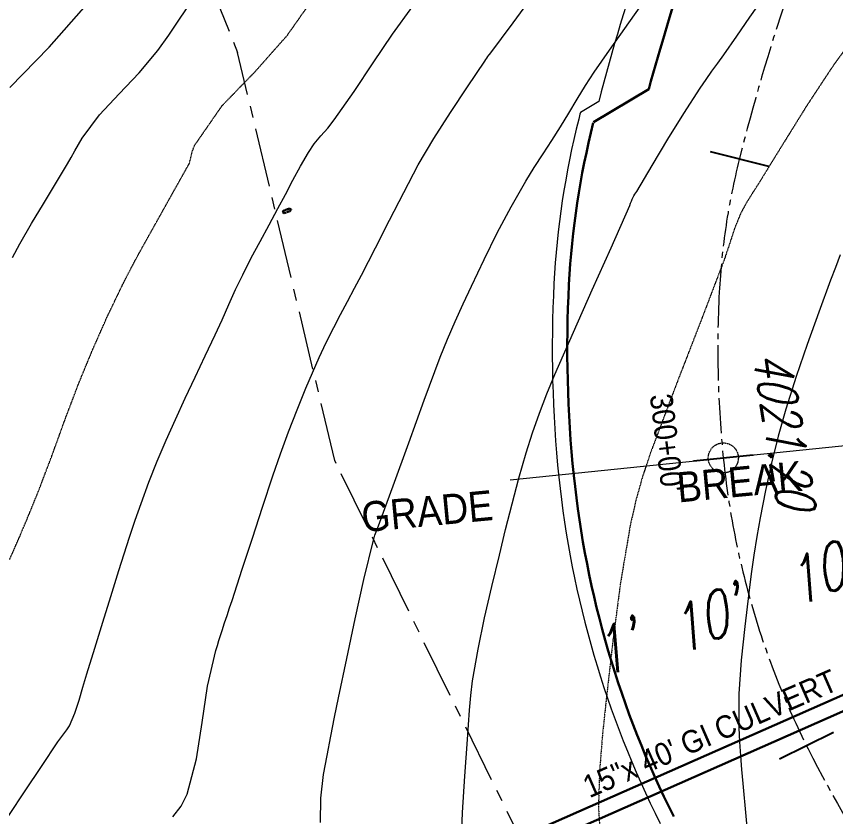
# Model space of a CAD drawing. Header units: inches. Extents: x 2775 to 17527, y 515 to 14737.
# Drawn here: x 5773 to 6426, y 4389 to 5027 of the extents above; entities that cross this region are included whole.
import ezdxf

# ---------------------------------------------------------------- set-up
doc = ezdxf.new("R2010")
doc.units = ezdxf.units.IN
doc.header["$LTSCALE"] = 0.5
doc.header["$MEASUREMENT"] = 0
for name, pattern in [('CENTER', [2, 1.25, -0.25, 0.25, -0.25]), ('CENTER2', [1.125, 0.75, -0.125, 0.125, -0.125]), ('HIDDEN', [0.375, 0.25, -0.125])]:
    doc.linetypes.add(name, pattern=pattern)
for name, color, linetype, lineweight in [('ARCHENT RD', 3, 'CENTER', 20), ('D-CL', 5, 'CENTER2', 9), ('Object', 4, 'CONTINUOUS', 30), ('ROOFLINE', 6, 'HIDDEN', 30), ('VX-TOPO-MAJR', 1, 'HIDDEN', 20), ('VX-TOPO-MINR', 7, 'CONTINUOUS', 5)]:
    doc.layers.add(name, color=color, linetype=linetype, lineweight=lineweight)
for name, color, linetype in [('CT-ROAD-ANNO', 52, 'CONTINUOUS'), ('D-SCRATCH', 4, 'CONTINUOUS'), ('TEXT', 7, 'CONTINUOUS')]:
    doc.layers.add(name, color=color, linetype=linetype)
doc.styles.add('EXIST', font='romans.shx', dxfattribs={"width": 0.75, "oblique": 20, "height": 12})
doc.styles.add('SPHAND', font='SPHAND', dxfattribs={"bigfont": 'SPHAND'})

# ---------------------------------------------------------------- blocks, each defined once
blk = doc.blocks.new('Tick')
at = {"layer": 'D-SCRATCH'}
blk.add_line((0, -2), (0, 2), dxfattribs=at)

msp = doc.modelspace()

# ---------------------------------------------------------------- linework, layer by layer
at = {"layer": 'ARCHENT RD', "color": 4, "lineweight": 20, "ltscale": 75}
for p, q in [((5784.7908, 5406.0673), (5949.3498, 4997.7918)), ((6026.7836, 4672.4309), (5949.3498, 4997.7918)), ((6184.9603, 4350.5165), (6026.7836, 4672.4309))]:
    msp.add_line(p, q, dxfattribs=at)
at = {"layer": 'ARCHENT RD', "color": 4, "linetype": 'Continuous', "lineweight": 9, "ltscale": 150}
msp.add_line((6166.6319, 4657.2272), (6506.5737, 4691.9421), dxfattribs=at)
at = {"layer": 'ARCHENT RD'}
msp.add_circle((6336.6028, 4674.5846), 11.9995, dxfattribs=at)
at = {"layer": 'CT-ROAD-ANNO', "color": 6, "linetype": 'Continuous', "lineweight": 30, "ltscale": 75}
for p, q in [((6501.8849, 4516.3944), (6107.9406, 4342.6117)), ((6506.9727, 4505.5231), (6112.7839, 4331.6325))]:
    msp.add_line(p, q, dxfattribs=at)
at = {"layer": 'D-CL', "color": 7, "linetype": 'Continuous', "lineweight": 30, "ltscale": 50}
msp.add_line((6277.1999, 4968.7255), (6233.0682, 4942.3552), dxfattribs=at)
at = {"layer": 'D-CL', "color": 7, "linetype": 'Continuous', "lineweight": 30}
for points in [[(6307.775, 5069.6001, 0.01405858), (6277.1999, 4968.7255, 0.04860432)], [(6232.9388, 4941.8413, 0.04860432), (6213.5414, 4812.9578, 0.03884362), (6217.4134, 4660.5421, 0.04549145), (6244.8696, 4520.7703, 0.04560779), (6297.0882, 4388.5137, 0.01470732)]]:
    msp.add_lwpolyline(points, format="xyb", dxfattribs=at)
at = {"layer": 'D-CL', "ltscale": 75}
msp.add_lwpolyline([(6387.4468, 5042.9841, 0.01897712), (6349.3111, 4912.5583, 0.04860432), (6333.3777, 4806.6907, 0.03884362), (6336.7768, 4672.8858, 0.04549145), (6360.0329, 4554.4962, 0.04560779), (6404.2286, 4442.5594, 0.03377167), (6471.3336, 4329.2562, 0.04082939), (6540.1836, 4244.7812, 0.02123933), (6646.285, 4143.3557, 0.03334345), (6720.554, 4086.4571, 0.00758032), (6824.1105, 4019.8008, 0.00798766)], format="xyb", dxfattribs=at)
at = {"layer": 'Object', "color": 7, "linetype": 'Continuous', "lineweight": 20, "ltscale": 50}
msp.add_line((6237.3063, 4958.8667), (6222.6539, 4950.1114), dxfattribs=at)
at = {"layer": 'Object', "color": 7, "lineweight": 20}
for points in [[(6273.63, 5081.007, 0.01667671), (6237.3063, 4958.8667, 0.04860432)], [(6222.6539, 4950.1114, 0.00071644), (6221.3016, 4944.7696, 0.04860432), (6201.5578, 4813.5846, 0.03884362), (6205.477, 4659.3078, 0.04549145), (6233.3533, 4517.3977, 0.04560779), (6286.3741, 4383.1092, 0.04560779)]]:
    msp.add_lwpolyline(points, format="xyb", dxfattribs=at)
at = {"layer": 'ROOFLINE', "linetype": 'HIDDEN', "ltscale": 5}
for p, q in [((5990.8668, 4873.415), (5985.7926, 4871.7509)), ((5992.1274, 4872.7761), (5990.8668, 4873.415)), ((5985.7926, 4871.7509), (5985.1499, 4870.4828)), ((5985.1499, 4870.4828), (5986.4221, 4869.8551)), ((5986.4221, 4869.8551), (5991.4862, 4871.5135)), ((5991.4862, 4871.5135), (5992.1274, 4872.7761))]:
    msp.add_line(p, q, dxfattribs=at)
at = {"layer": 'VX-TOPO-MAJR', "flags": 128}
msp.add_lwpolyline([(7460.4099, 6238.687), (7443.5926, 6198.8232), (7416.2379, 6136.0865), (7401.5775, 6106.3569), (7385.1678, 6077.5421), (7367.4829, 6049.3972), (7350.2678, 6023.7247), (7332.3303, 5998.6454), (7313.5207, 5974.1991), (7284.3253, 5938.8854), (7254.6408, 5904.0146), (7225.402, 5868.8072), (7218.8281, 5859.9799), (7212.4038, 5851.0283), (7205.3944, 5842.5728), (7168.3137, 5803.3978), (7131.1654, 5764.2907), (7094.0465, 5725.1558), (7091.2029, 5722.1506), (7088.3593, 5719.1454), (7085.516, 5716.1398), (7059.5095, 5688.6222), (7033.5182, 5661.0901), (7007.5312, 5633.5539), (6993.2046, 5618.2975), (6978.9359, 5602.9868), (6964.6963, 5587.6495), (6962.3406, 5585.0212), (6960.0211, 5582.36), (6957.657, 5579.7389), (6914.3384, 5534.1647), (6870.4765, 5489.1202), (6826.242, 5444.4347), (6816.2213, 5434.407), (6806.1718, 5424.4098), (6796.1057, 5414.43), (6758.677, 5378.4385), (6720.9303, 5342.7694), (6684.0048, 5306.2543), (6667.1505, 5287.6947), (6650.9431, 5268.5516), (6634.5747, 5249.5595), (6606.8044, 5219.2079), (6578.8085, 5189.0459), (6551.2403, 5158.4735), (6535.2134, 5139.5291), (6519.8102, 5120.0806), (6504.9773, 5100.1901), (6484.5662, 5071.5928), (6464.3596, 5042.8617), (6444.0179, 5014.2334), (6436.9876, 5004.7135), (6429.8963, 4995.2357), (6422.9978, 4985.6145), (6403.028, 4955.2864), (6383.8688, 4924.4426), (6364.8181, 4893.5121), (6359.8001, 4885.6834), (6354.8688, 4877.8063), (6350.4434, 4869.622), (6345.5403, 4857.4924), (6341.5072, 4845.048), (6337.3411, 4832.6579), (6317.8543, 4781.5865), (6298.0997, 4730.5909), (6278.8103, 4679.3586), (6272.3101, 4660.0692), (6266.8204, 4640.4773), (6262.3649, 4620.5799), (6254.6407, 4575.1133), (6248.6449, 4529.4918), (6243.4352, 4483.6448), (6240.3142, 4454.4009), (6237.9492, 4425.168), (6237.0478, 4395.9517), (6239.4656, 4355.6535), (6245.2973, 4315.4857), (6252.6842, 4275.493), (6258.9348, 4243.742), (6266.2371, 4212.2761), (6275.4988, 4181.1788), (6297.0715, 4124.6437), (6321.7684, 4069.7162), (6348.5762, 4015.5352), (6356.7007, 3999.7553), (6365.2793, 3984.297), (6374.8309, 3969.4012), (6395.3883, 3942.5141), (6416.8774, 3916.429), (6437.5305, 3889.7329), (6461.0719, 3855.8819), (6484.3757, 3821.8433), (6508.383, 3788.3139), (6517.897, 3775.6197), (6527.4454, 3762.951), (6537.0125, 3750.2952), (6563.8602, 3714.9205), (6570.0577, 3706.8129)], dxfattribs=at)
at = {"layer": 'VX-TOPO-MAJR'}
msp.add_lwpolyline([(5767.4878, 4593.4518), (5775.4286, 4611.4713), (5783.0555, 4629.6238), (5790.4707, 4647.8652), (5801.3755, 4676.5551), (5811.8091, 4705.4252), (5822.6974, 4734.1317), (5833.6436, 4760.6651), (5845.2447, 4786.9099), (5857.6804, 4812.7828), (5862.5832, 4822.3863), (5867.6062, 4831.9189), (5872.7705, 4841.3758), (5885.1879, 4863.628), (5897.6379, 4885.8599), (5910.1012, 4908.0833), (5910.3447, 4908.5122), (5910.5898, 4908.9402), (5910.8328, 4909.37), (5910.8621, 4909.4312), (5910.8853, 4909.4952), (5910.9045, 4909.5606), (5910.98, 4909.8618), (5911.0485, 4910.1644), (5911.1199, 4910.4666), (5912.2048, 4915.0372), (5913.4163, 4919.5694), (5915.1412, 4923.9651), (5936.9326, 4955.4259), (5963.6878, 4983.0631), (5989.0535, 5011.7131), (6011.1734, 5043.206)], dxfattribs=at)
at = {"layer": 'VX-TOPO-MINR'}
for points in [[(5897.7621, 4388.3098), (5904.3139, 4396.9631), (5909.1585, 4406.4947), (5916.5177, 4434.7045), (5921.1055, 4463.5914), (5925.4226, 4492.5335), (5931.9701, 4520.909), (5933.1914, 4524.9369), (5934.4161, 4528.9652), (5935.6651, 4532.9865), (5936.959, 4536.9933), (5938.9458, 4542.9821), (5940.9366, 4548.9694), (5942.9266, 4554.9568), (5944.9108, 4560.9461), (5953.053, 4585.7443), (5961.1379, 4610.5614), (5969.2211, 4635.3801), (5977.3583, 4660.1832), (5983.4509, 4677.8692), (5989.9428, 4695.4117), (5996.751, 4712.8434), (6003.7923, 4730.1973), (6008.9568, 4742.4823), (6014.337, 4754.6638), (6019.984, 4766.7182), (6025.9487, 4778.6214), (6031.4338, 4789.0514), (6036.9845, 4799.4432), (6042.5459, 4809.8271), (6048.0628, 4820.2335), (6059.3889, 4842.2253), (6070.5422, 4864.3078), (6081.7913, 4886.3474), (6093.4047, 4908.2105), (6105.7524, 4929.4394), (6118.9473, 4950.1485), (6132.6061, 4970.5759), (6146.3454, 4990.9595), (6147.164, 4992.1851), (6147.9885, 4993.4056), (6148.8287, 4994.6149), (6149.6942, 4995.807), (6149.8618, 4996.0225), (6150.0349, 4996.2336), (6150.209, 4996.4438), (6150.3797, 4996.6566), (6169.1424, 5021.537), (6187.514, 5046.7303)], [(5769.8091, 4834.3895), (5775.6023, 4845.2734), (5784.856, 4861.4019), (5794.4263, 4877.3383), (5804.1037, 4893.2072), (5813.6788, 4909.1334), (5816.6352, 4914.2273), (5819.5496, 4919.3468), (5822.4787, 4924.459), (5825.4798, 4929.5308), (5839.0803, 4948.075), (5854.8019, 4965.0607), (5870.9381, 4981.7546), (5885.7821, 4999.4237), (5894.4939, 5011.8214), (5902.9299, 5024.4361), (5911.4071, 5037.0235)], [(6127.5514, 4362.7168), (6128.712, 4391.7938), (6130.4937, 4420.885), (6132.5381, 4449.9852), (6133.3364, 4461.6927), (6134.1901, 4473.3781), (6135.2716, 4485.041), (6136.7531, 4496.6813), (6141.0925, 4521.9633), (6146.2969, 4547.0367), (6152.049, 4571.9937), (6158.0308, 4596.9267), (6162.9999, 4617.4605), (6168.1309, 4637.9289), (6173.5698, 4658.317), (6179.4627, 4678.61), (6184.5353, 4694.4604), (6190.0357, 4710.1474), (6195.9555, 4725.6751), (6202.2865, 4741.0477), (6217.028, 4774.893), (6232.0711, 4808.5884), (6247.1593, 4842.2515), (6262.0364, 4876), (6262.6926, 4877.6146), (6263.3156, 4879.2441), (6263.9679, 4880.8608), (6264.7121, 4882.4373), (6265.3799, 4883.6453), (6266.0865, 4884.8293), (6266.8122, 4886.0016), (6267.5372, 4887.1748), (6280.0107, 4907.906), (6292.4319, 4928.6646), (6305.0857, 4949.2753), (6318.2569, 4969.5626), (6322.875, 4976.2608), (6327.5884, 4982.8902), (6332.3307, 4989.4983), (6337.0354, 4996.1326), (6347.3789, 5011.0279), (6357.6711, 5025.9602), (6367.9998, 5040.8675)], [(5766.9074, 4389.3937), (5779.9558, 4408.9598), (5792.9133, 4428.5787), (5806.024, 4448.0736), (5808.3648, 4451.2664), (5810.7906, 4454.4022), (5813.1152, 4457.6125), (5815.152, 4461.0285), (5819.5453, 4471.0438), (5822.9893, 4481.381), (5825.9857, 4491.8696), (5829.036, 4502.3389), (5835.4266, 4522.9483), (5841.7833, 4543.5656), (5848.1583, 4564.1769), (5854.6034, 4584.7683), (5858.872, 4598.1537), (5863.2307, 4611.5079), (5867.7026, 4624.827), (5872.3108, 4638.1073), (5878.5722, 4655.1252), (5885.253, 4671.9769), (5892.3229, 4688.6678), (5899.7517, 4705.2033), (5907.6383, 4722.123), (5915.6016, 4739.0029), (5923.5723, 4755.877), (5931.4809, 4772.7793), (5936.932, 4784.7731), (5942.2997, 4796.8062), (5947.7398, 4808.8068), (5953.4081, 4820.7027), (5960.2025, 4834.0407), (5967.2399, 4847.2492), (5974.3854, 4860.4013), (5981.5036, 4873.5701), (5987.4846, 4884.781), (5993.4847, 4895.9782), (5999.5698, 4907.1314), (6005.8058, 4918.2104), (6010.4448, 4925.0489), (6015.767, 4931.4151), (6021.267, 4937.6608), (6026.4392, 4944.1377), (6042.1486, 4966.7614), (6057.4513, 4989.7034), (6072.9121, 5012.5369), (6089.0957, 5034.8351)], [(6015.3144, 4383.8852), (6015.7452, 4403.1098), (6017.8891, 4422.1031), (6020.7304, 4437.3813), (6023.6382, 4452.653), (6026.6415, 4467.9123), (6029.7692, 4483.1534), (6036.3218, 4514.6769), (6042.935, 4546.1652), (6049.9106, 4577.5757), (6057.5506, 4608.866), (6057.8368, 4609.8882), (6058.1577, 4610.8993), (6058.5046, 4611.9018), (6058.869, 4612.8982), (6059.3675, 4614.2252), (6059.8702, 4615.5502), (6060.3729, 4616.8751), (6060.8713, 4618.2016), (6073.4104, 4652.3305), (6085.7725, 4686.5258), (6098.1692, 4720.7136), (6110.8115, 4754.8203), (6116.5682, 4769.2105), (6122.7828, 4783.4075), (6129.2878, 4797.4859), (6135.9155, 4811.5207), (6146.0328, 4832.8442), (6156.409, 4854.0234), (6167.3366, 4874.903), (6179.1081, 4895.3274), (6185.9244, 4906.2218), (6192.8952, 4917.0089), (6199.8935, 4927.7733), (6206.7927, 4938.5998), (6213.4703, 4949.5525), (6220.0417, 4960.5749), (6226.7137, 4971.5339), (6233.6932, 4982.2963), (6245.743, 4999.7131), (6258.011, 5016.9748), (6270.3423, 5034.1906)], [(6429.792, 4836.6222), (6425.962, 4826.4908), (6422.2096, 4816.3215), (6412.7008, 4790.7636), (6403.4678, 4765.1508), (6394.6692, 4739.3835), (6386.464, 4713.3617), (6380.4153, 4691.8997), (6375.0429, 4670.3025), (6370.2497, 4648.5693), (6365.9386, 4626.6994), (6363.3175, 4611.8309), (6360.9796, 4596.9432), (6358.874, 4582.0149), (6356.9494, 4567.0248), (6353.6557, 4540.133), (6350.808, 4513.2316), (6349.0181, 4486.3039), (6348.8981, 4459.3329), (6349.4485, 4448.2045), (6350.2674, 4437.0941), (6351.2436, 4425.9955), (6352.2661, 4414.902), (6354.6162, 4388.793), (6357.0668, 4362.6941)]]:
    msp.add_lwpolyline(points, dxfattribs=at)
at = {"layer": 'VX-TOPO-MINR', "ltscale": 50}
msp.add_lwpolyline([(5767.5868, 4969.8718), (5798.9656, 5002.2203), (5828.8869, 5035.8018)], dxfattribs=at)

# ---------------------------------------------------------------- block references
at = {"layer": 'Object', "yscale": 12, "zscale": 12}
for p, xscale, rotation in [((6349.4324, 4913.0399), 11.99999999999989, 255.8598789279107), ((6336.6028, 4674.5846), 12.00000000000119, 275.7907197438562), ((6402.8662, 4445.2758), 12.00000000000107, 296.5047263882601)]:
    msp.add_blockref('Tick', p, dxfattribs=dict(at, xscale=xscale, rotation=rotation))

# ---------------------------------------------------------------- texts
at = {"layer": 'TEXT', "style": 'SPHAND', "width": 0.92}
for s, height, rotation, p in [("300+00'", 17.99928, 277.0132247, (6277.9336, 4724.4998, -48310.0675)), ('GRADE                  BREAK', 24, 5.3963364, (6049.2911, 4615.2366, -82968.2662)), ('15"x 40\' GI CULVERT', 18.000321, 23.5633163, (6229.8442, 4403.045, -44734.3935))]:
    msp.add_text(s, height=height, rotation=rotation, dxfattribs=at).set_placement(p)
at = {"layer": 'TEXT', "color": 3, "insert": (6389.3197, 4762.3886), "char_height": 30, "attachment_point": 1, "rotation": 279.3966667, "style": 'EXIST'}
msp.add_mtext('4021.20', dxfattribs=at)
at = {"layer": 'TEXT', "char_height": 35.99856, "attachment_point": 1, "style": 'EXIST'}
for s, insert, rotation in [("10'", (6379.9615, 4587.4683, 3674.4696), 24.5258114), ("10'", (6287.096, 4549.2967, 3674.4696), 24.5258114), ("1'", (6225.8779, 4531.2844, -48406.0637), 24.5257541)]:
    msp.add_mtext(s, dxfattribs=dict(at, insert=insert, rotation=rotation))

doc.saveas('drawing.dxf')
